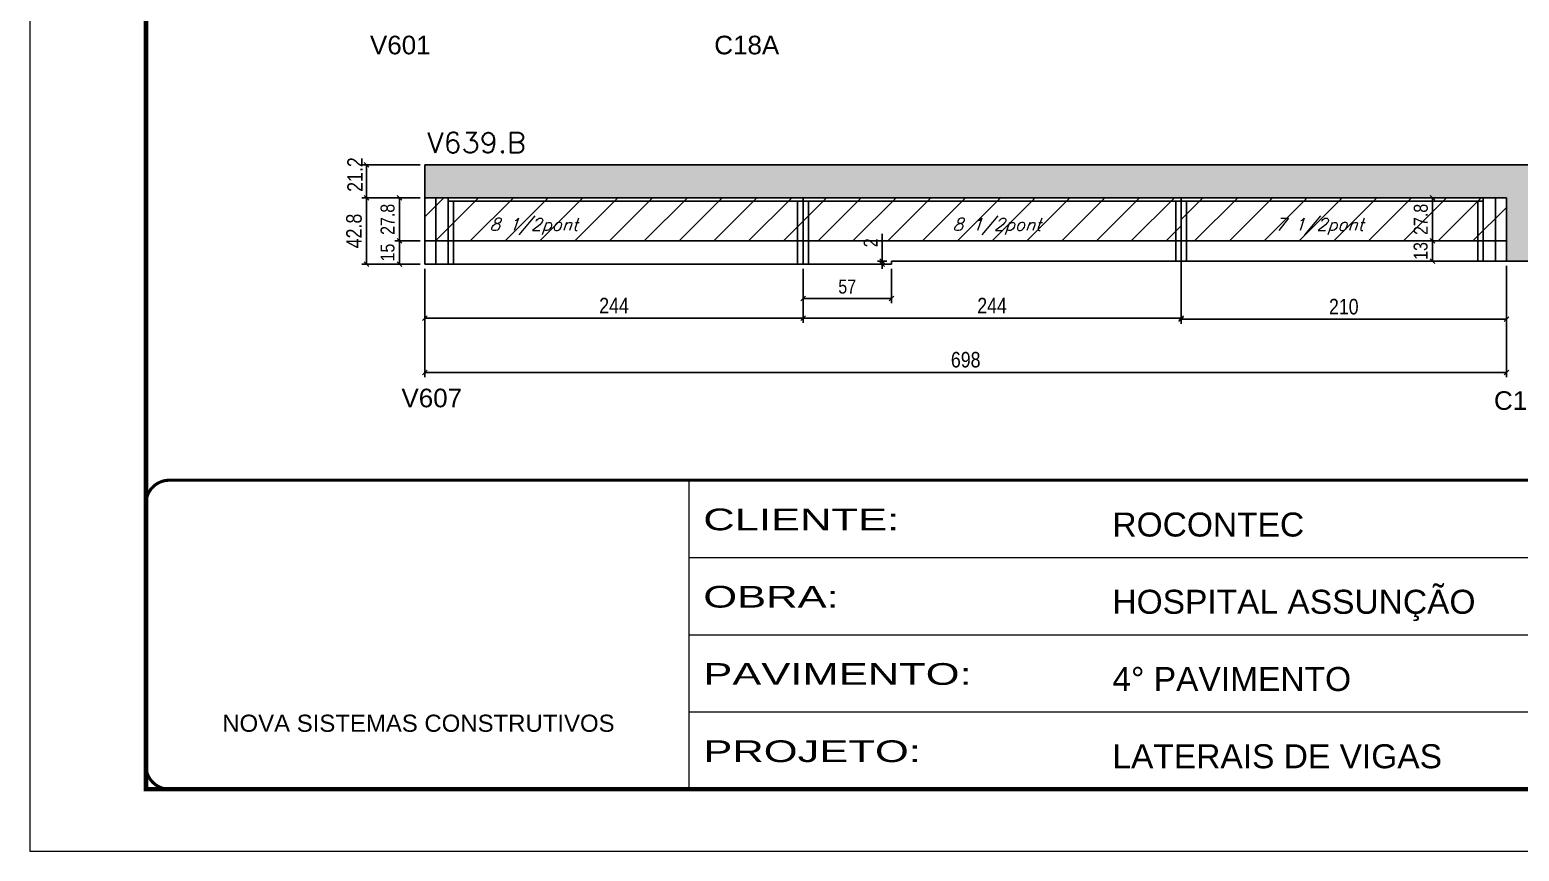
# Model space of a CAD drawing. Extents: x -20960 to -5926, y -2106 to 21915.
# Drawn here: x -10622 to -9661, y 9380 to 9909 of the extents above; entities that cross this region are included whole.
import ezdxf

# ---------------------------------------------------------------- set-up
doc = ezdxf.new("R2010")
doc.units = 0
doc.linetypes.add('CONTINUO', pattern=[0])
doc.linetypes.add('DASHED', pattern=[0.75, 0.5, -0.25])
for name, color, linetype in [('5', 5, 'Continuous'), ('COTA', 241, 'Continuous'), ('Painéis', 200, 'Continuous'), ('Reaproveitamento', 251, 'Continuous'), ('SARR_2.2x7', 40, 'Continuous'), ('SARR_3.5x7', 81, 'Continuous'), ('texto', 7, 'Continuous')]:
    doc.layers.add(name, color=color, linetype=linetype)
for name, color, linetype, lineweight in [('Folhas', 255, 'Continuous', 9), ('SARRAFO DE PRESSAO', 251, 'DASHED', 9), ('Texto Seção', 7, 'Continuous', 15)]:
    doc.layers.add(name, color=color, linetype=linetype, lineweight=lineweight)
doc.styles.add('ARIAL', font='arial.ttf')
doc.styles.add('COTA TECNICA', font='techl___.ttf', dxfattribs={"height": 10})
doc.styles.add('COTA TECNICA-50', font='techl___.ttf', dxfattribs={"height": 9})
doc.styles.add('REGUA-120', font='ROMANS.shx', dxfattribs={"height": 15})
doc.styles.add('Romans', font='romans.shx')
doc.styles.get("Standard").update_dxf_attribs({"font": 'arial.ttf'})
doc.styles.add('Tecnologia', font='')
doc.styles.get('Tecnologia').set_extended_font_data('Forgotten Futurist')
doc.dimstyles.new('COTA PAINEL-50', dxfattribs={"dimtxt": 9, "dimasz": 3, "dimexe": 3, "dimexo": 3, "dimgap": 3, "dimtad": 1, "dimdec": 1, "dimzin": 12, "dimdsep": 46, "dimtxsty": 'COTA TECNICA-50', "dimblk1": 'OBLIQUE', "dimblk2": 'OBLIQUE', "dimsah": 1, "dimcen": 0.9, "dimclrd": 4, "dimclre": 4, "dimclrt": 240, "dimadec": 1, "dimazin": 3, "dimtfac": 1, "dimtdec": 1, "dimtmove": 0, "dimatfit": 3, "dimfxl": 1, "dimtolj": 1, "dimtzin": 12, "dimarcsym": 0})
doc.dimstyles.new('PAINEL', dxfattribs={"dimtxt": 10, "dimasz": 3, "dimexe": 3, "dimexo": 3, "dimgap": 3, "dimtad": 1, "dimdec": 1, "dimzin": 12, "dimdsep": 46, "dimtxsty": 'COTA TECNICA', "dimblk1": 'OBLIQUE', "dimblk2": 'OBLIQUE', "dimsah": 1, "dimcen": 0.9, "dimclrd": 4, "dimclre": 4, "dimclrt": 240, "dimadec": 1, "dimazin": 3, "dimtfac": 1, "dimtdec": 1, "dimtmove": 0, "dimatfit": 3, "dimfxl": 1, "dimtolj": 1, "dimtzin": 12, "dimarcsym": 0})
pattern_1 = [(45, (-9.5, -4594.3), (-11.22532, 11.22532), [])]

# ---------------------------------------------------------------- blocks, each defined once
blk = doc.blocks.new('9999999999')
at = {"color": 30, "linetype": 'CONTINUO'}
for p, q in [((98564.56, 34230.21), (98564.56, 34429.45)), ((98564.56, 34379.64), (99583.98, 34379.64)), ((98564.56, 34329.83), (99487.98, 34329.83)), ((98564.56, 34280.02), (99487.98, 34280.02))]:
    blk.add_line(p, q, dxfattribs=at)
at = {"color": 30, "linetype": 'CONTINUO', "const_width": 2}
blk.add_lwpolyline([(99583.98, 34230.21), (99583.98, 34414.45, 0.414214), (99568.98, 34429.45), (98228.98, 34429.45, 0.414214), (98213.98, 34414.45), (98213.98, 34245.21, 0.414214), (98228.98, 34230.21), (99583.98, 34230.21)], format="xyb", dxfattribs=at)
at = {"layer": 'Folhas'}
blk.add_lwpolyline([(98138.98, 34190.21), (99623.98, 34190.21), (99623.98, 35240.21), (98138.98, 35240.21)], close=True, dxfattribs=at)
at = {"layer": 'Folhas', "color": 30, "const_width": 3}
blk.add_lwpolyline([(98213.98, 34230.21), (99583.98, 34230.21), (99583.98, 35200.21), (98213.98, 35200.21)], close=True, dxfattribs=at)
at = {"color": 7, "linetype": 'Continuous', "ltscale": 5, "style": 'ARIAL'}
for s, height, p in [('ROCONTEC', 15.483, (98837.68, 34393.13)), ('HOSPITAL ASSUNÇÃO', 15.4829, (98837.68, 34343.32)), ('4° PAVIMENTO', 15.4829, (98837.68, 34293.51)), ('NOVA SISTEMAS CONSTRUTIVOS', 11.0592, (98263.19, 34267.21)), ('LATERAIS DE VIGAS', 15.4829, (98837.68, 34243.7))]:
    blk.add_text(s, height=height, dxfattribs=at).set_placement(p)
at = {"layer": 'Folhas', "color": 7, "style": 'Tecnologia', "width": 1.5}
for s, p in [('CLIENTE:', (98573.65, 34397.17)), ('OBRA:', (98573.65, 34347.31)), ('PAVIMENTO:', (98573.65, 34297.5)), ('PROJETO:', (98573.65, 34247.69))]:
    blk.add_text(s, height=14, dxfattribs=at).set_placement(p)
blk = doc.blocks.new('_Oblique')
at = {"color": 0, "linetype": 'ByBlock', "lineweight": -2}
blk.add_line((-0.5, -0.5), (0.5, 0.5), dxfattribs=at)
blk = doc.blocks.new('*D1517')
at = {"layer": 'COTA', "color": 4, "lineweight": -2, "ltscale": 25, "transparency": 16777216}
for p, q in [((-10366.96, 9755.22), (-10366.96, 9720.46)), ((-10122.96, 9755.22), (-10122.96, 9720.46)), ((-10366.96, 9723.46), (-10122.96, 9723.46))]:
    blk.add_line(p, q, dxfattribs=at)
at = {"layer": 'Defpoints', "color": 0, "ltscale": 25, "transparency": 16777216}
for p in [(-10366.96, 9758.22), (-10122.96, 9758.22), (-10122.96, 9723.46)]:
    blk.add_point(p, dxfattribs=at)
at = {"layer": 'COTA', "color": 4, "lineweight": -2, "ltscale": 25, "transparency": 16777216, "xscale": 3, "yscale": 3, "zscale": 3, "rotation": 180}
blk.add_blockref('_Oblique', (-10366.96, 9723.46), dxfattribs=at)
at = {"layer": 'COTA', "color": 4, "lineweight": -2, "ltscale": 25, "transparency": 16777216, "xscale": 3, "yscale": 3, "zscale": 3}
blk.add_blockref('_Oblique', (-10122.96, 9723.46), dxfattribs=at)
at = {"layer": 'COTA', "color": 240, "ltscale": 25, "transparency": 16777216, "insert": (-10244.96, 9731.53), "char_height": 10, "attachment_point": 5, "style": 'COTA TECNICA'}
blk.add_mtext('\\A1;244', dxfattribs=at)
blk = doc.blocks.new('*D1518')
at = {"layer": 'COTA', "color": 4, "lineweight": -2, "ltscale": 25, "transparency": 16777216}
for p, q in [((-9878.96, 9770.22), (-9878.96, 9720.46)), ((-10122.96, 9755.22), (-10122.96, 9720.46)), ((-10122.96, 9723.46), (-9878.96, 9723.46))]:
    blk.add_line(p, q, dxfattribs=at)
at = {"layer": 'Defpoints', "color": 0, "ltscale": 25, "transparency": 16777216}
for p in [(-9878.96, 9773.22), (-10122.96, 9758.22), (-9878.96, 9723.46)]:
    blk.add_point(p, dxfattribs=at)
at = {"layer": 'COTA', "color": 4, "lineweight": -2, "ltscale": 25, "transparency": 16777216, "xscale": 3, "yscale": 3, "zscale": 3, "rotation": 180}
blk.add_blockref('_Oblique', (-10122.96, 9723.46), dxfattribs=at)
at = {"layer": 'COTA', "color": 4, "lineweight": -2, "ltscale": 25, "transparency": 16777216, "xscale": 3, "yscale": 3, "zscale": 3}
blk.add_blockref('_Oblique', (-9878.96, 9723.46), dxfattribs=at)
at = {"layer": 'COTA', "color": 240, "ltscale": 25, "transparency": 16777216, "insert": (-10000.96, 9731.53), "char_height": 10, "attachment_point": 5, "style": 'COTA TECNICA'}
blk.add_mtext('\\A1;244', dxfattribs=at)
blk = doc.blocks.new('*D1519')
at = {"layer": 'COTA', "color": 4, "lineweight": -2, "ltscale": 25, "transparency": 16777216}
for p, q in [((-9668.99, 9757.22), (-9668.99, 9685.42)), ((-10366.96, 9755.22), (-10366.96, 9685.42)), ((-9668.99, 9688.42), (-10366.96, 9688.42))]:
    blk.add_line(p, q, dxfattribs=at)
at = {"layer": 'Defpoints', "color": 0, "ltscale": 25, "transparency": 16777216}
for p in [(-10366.96, 9758.22), (-9668.99, 9760.22), (-10366.96, 9688.42)]:
    blk.add_point(p, dxfattribs=at)
at = {"layer": 'COTA', "color": 4, "lineweight": -2, "ltscale": 25, "transparency": 16777216, "xscale": 3, "yscale": 3, "zscale": 3, "rotation": 180}
blk.add_blockref('_Oblique', (-10366.96, 9688.42), dxfattribs=at)
at = {"layer": 'COTA', "color": 4, "lineweight": -2, "ltscale": 25, "transparency": 16777216, "xscale": 3, "yscale": 3, "zscale": 3}
blk.add_blockref('_Oblique', (-9668.99, 9688.42), dxfattribs=at)
at = {"layer": 'COTA', "color": 240, "ltscale": 25, "transparency": 16777216, "insert": (-10017.98, 9696.55), "char_height": 10, "attachment_point": 5, "style": 'COTA TECNICA'}
blk.add_mtext('\\A1;698', dxfattribs=at)
blk = doc.blocks.new('*D1555')
at = {"layer": 'COTA', "color": 4, "lineweight": -2, "ltscale": 25, "transparency": 16777216}
for p, q in [((-9878.96, 9758.02), (-9878.96, 9719.66)), ((-9668.99, 9757.22), (-9668.99, 9719.66)), ((-9878.96, 9722.66), (-9668.99, 9722.66))]:
    blk.add_line(p, q, dxfattribs=at)
at = {"layer": 'Defpoints', "color": 0, "ltscale": 25, "transparency": 16777216}
for p in [(-9878.96, 9761.02), (-9668.99, 9760.22), (-9668.99, 9722.66)]:
    blk.add_point(p, dxfattribs=at)
at = {"layer": 'COTA', "color": 4, "lineweight": -2, "ltscale": 25, "transparency": 16777216, "xscale": 3, "yscale": 3, "zscale": 3, "rotation": 180}
blk.add_blockref('_Oblique', (-9878.96, 9722.66), dxfattribs=at)
at = {"layer": 'COTA', "color": 4, "lineweight": -2, "ltscale": 25, "transparency": 16777216, "xscale": 3, "yscale": 3, "zscale": 3}
blk.add_blockref('_Oblique', (-9668.99, 9722.66), dxfattribs=at)
at = {"layer": 'COTA', "color": 240, "ltscale": 25, "transparency": 16777216, "insert": (-9773.98, 9730.76), "char_height": 10, "attachment_point": 5, "style": 'COTA TECNICA'}
blk.add_mtext('\\A1;210', dxfattribs=at)
blk = doc.blocks.new('*D1567')
at = {"layer": 'COTA', "color": 4, "lineweight": -2, "ltscale": 25, "transparency": 16777216}
for p, q in [((-10369.96, 9801.02), (-10407.62, 9801.02)), ((-10404.62, 9758.22), (-10404.62, 9801.02)), ((-10369.96, 9758.22), (-10407.62, 9758.22))]:
    blk.add_line(p, q, dxfattribs=at)
at = {"layer": 'Defpoints', "color": 0, "ltscale": 25, "transparency": 16777216}
for p in [(-10404.62, 9801.02), (-10366.96, 9801.02), (-10366.96, 9758.22)]:
    blk.add_point(p, dxfattribs=at)
at = {"layer": 'COTA', "color": 4, "lineweight": -2, "ltscale": 25, "transparency": 16777216, "xscale": 3, "yscale": 3, "zscale": 3}
for p, rotation in [((-10404.62, 9801.02), 90), ((-10404.62, 9758.22), 270)]:
    blk.add_blockref('_Oblique', p, dxfattribs=dict(at, rotation=rotation))
at = {"layer": 'COTA', "color": 240, "ltscale": 25, "transparency": 16777216, "insert": (-10412.72, 9779.62), "char_height": 10, "attachment_point": 5, "rotation": 90, "style": 'COTA TECNICA'}
blk.add_mtext('\\A1;42.8', dxfattribs=at)
blk = doc.blocks.new('*D1568')
at = {"layer": 'COTA', "color": 4, "lineweight": -2, "ltscale": 25, "transparency": 16777216}
for p, q in [((-10369.96, 9822.22), (-10407.62, 9822.22)), ((-10404.62, 9801.02), (-10404.62, 9822.22)), ((-10369.96, 9801.02), (-10407.62, 9801.02))]:
    blk.add_line(p, q, dxfattribs=at)
at = {"layer": 'Defpoints', "color": 0, "ltscale": 25, "transparency": 16777216}
for p in [(-10404.62, 9822.22), (-10366.96, 9822.22), (-10366.96, 9801.02)]:
    blk.add_point(p, dxfattribs=at)
at = {"layer": 'COTA', "color": 4, "lineweight": -2, "ltscale": 25, "transparency": 16777216, "xscale": 3, "yscale": 3, "zscale": 3}
for p, rotation in [((-10404.62, 9822.22), 90), ((-10404.62, 9801.02), 270)]:
    blk.add_blockref('_Oblique', p, dxfattribs=dict(at, rotation=rotation))
at = {"layer": 'COTA', "color": 240, "ltscale": 25, "transparency": 16777216, "insert": (-10412.09, 9816), "char_height": 10, "attachment_point": 5, "rotation": 90, "style": 'COTA TECNICA'}
blk.add_mtext('\\A1;21.2', dxfattribs=at)
blk = doc.blocks.new('*D1559')
at = {"layer": 'COTA', "color": 4, "lineweight": -2, "transparency": 16777216}
for p, q in [((-10122.96, 9755.22), (-10122.96, 9733.09)), ((-10065.96, 9755.22), (-10065.96, 9733.09)), ((-10122.96, 9736.09), (-10065.96, 9736.09))]:
    blk.add_line(p, q, dxfattribs=at)
at = {"layer": 'Defpoints', "color": 0, "transparency": 16777216}
for p in [(-10122.96, 9758.22), (-10065.96, 9758.22), (-10065.96, 9736.09)]:
    blk.add_point(p, dxfattribs=at)
at = {"layer": 'COTA', "color": 4, "lineweight": -2, "transparency": 16777216, "xscale": 3, "yscale": 3, "zscale": 3, "rotation": 180}
blk.add_blockref('_Oblique', (-10122.96, 9736.09), dxfattribs=at)
at = {"layer": 'COTA', "color": 4, "lineweight": -2, "transparency": 16777216, "xscale": 3, "yscale": 3, "zscale": 3}
blk.add_blockref('_Oblique', (-10065.96, 9736.09), dxfattribs=at)
at = {"layer": 'COTA', "color": 240, "transparency": 16777216, "insert": (-10094.46, 9743.69), "char_height": 9, "attachment_point": 5, "style": 'COTA TECNICA-50'}
blk.add_mtext('\\A1;57', dxfattribs=at)
blk = doc.blocks.new('*D1560')
at = {"layer": 'COTA', "color": 4, "lineweight": -2, "transparency": 16777216}
for p, q in [((-10071.81, 9760.22), (-10071.81, 9777.72)), ((-10068.96, 9760.22), (-10074.81, 9760.22)), ((-10068.96, 9758.22), (-10074.81, 9758.22)), ((-10071.81, 9758.22), (-10071.81, 9760.22)), ((-10071.81, 9758.22), (-10071.81, 9755.22))]:
    blk.add_line(p, q, dxfattribs=at)
at = {"layer": 'Defpoints', "color": 0, "transparency": 16777216}
for p in [(-10071.81, 9760.22), (-10065.96, 9760.22), (-10065.96, 9758.22)]:
    blk.add_point(p, dxfattribs=at)
at = {"layer": 'COTA', "color": 4, "lineweight": -2, "transparency": 16777216, "xscale": 3, "yscale": 3, "zscale": 3}
for p, rotation in [((-10071.81, 9760.22), 270), ((-10071.81, 9758.22), 90)]:
    blk.add_blockref('_Oblique', p, dxfattribs=dict(at, rotation=rotation))
at = {"layer": 'COTA', "color": 240, "transparency": 16777216, "insert": (-10079.31, 9771.97), "char_height": 9, "attachment_point": 5, "rotation": 90, "style": 'COTA TECNICA-50'}
blk.add_mtext('\\A1;2', dxfattribs=at)
blk = doc.blocks.new('*D1562')
at = {"layer": 'COTA', "color": 4, "lineweight": -2, "transparency": 16777216}
for p, q in [((-10369.96, 9801.02), (-10386.47, 9801.02)), ((-10383.47, 9801.02), (-10383.47, 9773.22)), ((-10369.96, 9773.22), (-10386.47, 9773.22))]:
    blk.add_line(p, q, dxfattribs=at)
at = {"layer": 'Defpoints', "color": 0, "transparency": 16777216}
for p in [(-10366.96, 9801.02), (-10383.47, 9773.22), (-10366.96, 9773.22)]:
    blk.add_point(p, dxfattribs=at)
at = {"layer": 'COTA', "color": 4, "lineweight": -2, "transparency": 16777216, "xscale": 3, "yscale": 3, "zscale": 3}
for p, rotation in [((-10383.47, 9801.02), 90), ((-10383.47, 9773.22), 270)]:
    blk.add_blockref('_Oblique', p, dxfattribs=dict(at, rotation=rotation))
at = {"layer": 'COTA', "color": 240, "transparency": 16777216, "insert": (-10391.05, 9787.12), "char_height": 9, "attachment_point": 5, "rotation": 90, "style": 'COTA TECNICA-50'}
blk.add_mtext('\\A1;27.8', dxfattribs=at)
blk = doc.blocks.new('*D1563')
at = {"layer": 'COTA', "color": 4, "lineweight": -2, "transparency": 16777216}
for p, q in [((-10369.96, 9773.22), (-10386.47, 9773.22)), ((-10383.47, 9773.22), (-10383.47, 9758.22)), ((-10369.96, 9758.22), (-10386.47, 9758.22))]:
    blk.add_line(p, q, dxfattribs=at)
at = {"layer": 'Defpoints', "color": 0, "transparency": 16777216}
for p in [(-10366.96, 9773.22), (-10383.47, 9758.22), (-10366.96, 9758.22)]:
    blk.add_point(p, dxfattribs=at)
at = {"layer": 'COTA', "color": 4, "lineweight": -2, "transparency": 16777216, "xscale": 3, "yscale": 3, "zscale": 3}
for p, rotation in [((-10383.47, 9773.22), 90), ((-10383.47, 9758.22), 270)]:
    blk.add_blockref('_Oblique', p, dxfattribs=dict(at, rotation=rotation))
at = {"layer": 'COTA', "color": 240, "transparency": 16777216, "insert": (-10391.07, 9765.72), "char_height": 9, "attachment_point": 5, "rotation": 90, "style": 'COTA TECNICA-50'}
blk.add_mtext('\\A1;15', dxfattribs=at)
blk = doc.blocks.new('*D1523')
at = {"layer": 'COTA', "color": 4, "lineweight": -2, "transparency": 16777216}
for p, q in [((-9720.17, 9773.22), (-9713.64, 9773.22)), ((-9716.64, 9760.22), (-9716.64, 9773.22)), ((-9720.17, 9760.22), (-9713.64, 9760.22))]:
    blk.add_line(p, q, dxfattribs=at)
at = {"layer": 'Defpoints', "color": 0, "transparency": 16777216}
for p in [(-9723.17, 9773.22), (-9716.64, 9773.22), (-9723.17, 9760.22)]:
    blk.add_point(p, dxfattribs=at)
at = {"layer": 'COTA', "color": 4, "lineweight": -2, "transparency": 16777216, "xscale": 3, "yscale": 3, "zscale": 3}
for p, rotation in [((-9716.64, 9773.22), 90), ((-9716.64, 9760.22), 270)]:
    blk.add_blockref('_Oblique', p, dxfattribs=dict(at, rotation=rotation))
at = {"layer": 'COTA', "color": 240, "transparency": 16777216, "insert": (-9724.34, 9766.72), "char_height": 9, "attachment_point": 5, "rotation": 90, "style": 'COTA TECNICA-50'}
blk.add_mtext('\\A1;13', dxfattribs=at)
blk = doc.blocks.new('*D1566')
at = {"layer": 'COTA', "color": 4, "lineweight": -2, "transparency": 16777216}
for p, q in [((-9721.02, 9801.02), (-9713.64, 9801.02)), ((-9716.64, 9773.22), (-9716.64, 9801.02)), ((-9720.17, 9773.22), (-9713.64, 9773.22))]:
    blk.add_line(p, q, dxfattribs=at)
at = {"layer": 'Defpoints', "color": 0, "transparency": 16777216}
for p in [(-9724.02, 9801.02), (-9716.64, 9801.02), (-9723.17, 9773.22)]:
    blk.add_point(p, dxfattribs=at)
at = {"layer": 'COTA', "color": 4, "lineweight": -2, "transparency": 16777216, "xscale": 3, "yscale": 3, "zscale": 3}
for p, rotation in [((-9716.64, 9801.02), 90), ((-9716.64, 9773.22), 270)]:
    blk.add_blockref('_Oblique', p, dxfattribs=dict(at, rotation=rotation))
at = {"layer": 'COTA', "color": 240, "transparency": 16777216, "insert": (-9724.23, 9787.12), "char_height": 9, "attachment_point": 5, "rotation": 90, "style": 'COTA TECNICA-50'}
blk.add_mtext('\\A1;27.8', dxfattribs=at)

msp = doc.modelspace()

# ---------------------------------------------------------------- hatches: boundary and pattern name
at = {"layer": 'COTA', "linetype": 'ByBlock'}
h = msp.add_hatch(dxfattribs=at)
h.set_pattern_fill('AR-CONC', color=256, scale=0.03)
h.set_pattern_definition([(50, (-9.5, -4594.3004), (5.4655401, -0.4781726), [0.5715, -6.2865]), (355, (-9.5, -4594.3004), (-1.0573026, 5.7317054), [0.4572, -5.0292175]), (100.451445, (-9.0445, -4594.3403), (4.4082374, 5.2535326), [0.4857003, -5.3427073]), (46.1842, (-9.5, -4592.7764), (8.1323712, -1.2612698), [0.85725, -9.42975]), (96.63556, (-8.822, -4592.8815), (7.122124, 7.4227837), [0.7285507, -8.0140682]), (351.18415, (-9.5, -4592.7764), (7.122124, 7.4227837), [0.685799, -7.543792]), (21, (-8.738, -4593.1574), (4.5484317, -3.067956), [0.5715, -6.2865]), (326, (-8.738, -4593.1574), (1.8540609, 5.525639), [0.4572, -5.0292]), (71.451445, (-8.359, -4593.413), (6.4024926, 2.457683), [0.4857003, -5.3426981]), (37.5, (-9.5, -4594.3004), (0.0926581, 2.53665117), [0, -4.96824, 0, -5.1054, 0, -5.04825]), (7.5, (-9.5, -4594.3004), (2.00458988, 3.00541724), [0, -2.91084, 0, -4.85394, 0, -1.92405]), (327.5, (-11.1993, -4594.3004), (4.06771786, -0.17186232), [0, -1.905, 0, -5.9436, 0, -7.8867]), (317.5, (-11.9613, -4594.3004), (4.44387544, 0.7627947), [0, -2.4765, 0, -3.94716, 0, -5.6007])])
h.paths.add_polyline_path([(-9668.99, 9801.02), (-9668.99, 9760.22), (-9643.92, 9760.22), (-9643.92, 9809.02), (-9414.92, 9809.02), (-9414.92, 9822.22), (-10366.96, 9822.22), (-10366.96, 9801.02)])
at = {"layer": 'Reaproveitamento'}
h = msp.add_hatch(dxfattribs=at)
h.set_pattern_fill('ANSI31', color=256, scale=5)
h.set_pattern_definition(pattern_1)
h.paths.add_polyline_path([(-10122.96, 9773.22), (-10122.96, 9801.02), (-10366.96, 9801.02), (-10366.96, 9773.22)])
h = msp.add_hatch(dxfattribs=at)
h.set_pattern_fill('ANSI31', color=256, scale=5)
h.set_pattern_definition(pattern_1)
h.paths.add_polyline_path([(-10122.96, 9801.02), (-10122.96, 9773.22), (-9878.96, 9773.22), (-9878.96, 9801.02)])
h = msp.add_hatch(dxfattribs=at)
h.set_pattern_fill('ANSI31', color=256, scale=5)
h.set_pattern_definition([(45, (-13.5, -4594.3), (-11.22532, 11.22532), [])])
h.paths.add_polyline_path([(-9668.99, 9773.22), (-9668.99, 9801.02), (-9878.96, 9801.02), (-9878.96, 9773.22)])

# ---------------------------------------------------------------- linework, layer by layer
at = {"layer": 'COTA', "linetype": 'ByBlock'}
for p, q in [((-9414.92, 9822.22), (-10366.96, 9822.22)), ((-10366.96, 9801.02), (-10366.96, 9822.22)), ((-9668.99, 9760.22), (-9643.92, 9760.22))]:
    msp.add_line(p, q, dxfattribs=at)
at = {"layer": 'Painéis'}
for p, q in [((-10366.96, 9801.02), (-9668.99, 9801.02)), ((-10366.96, 9773.22), (-9668.99, 9773.22)), ((-10065.96, 9758.22), (-10366.96, 9758.22)), ((-9668.99, 9760.22), (-10065.96, 9760.22)), ((-10065.96, 9758.22), (-10065.96, 9760.22))]:
    msp.add_line(p, q, dxfattribs=at)
at = {"layer": 'Painéis', "ltscale": 25}
for p, q in [((-10366.96, 9758.22), (-10366.96, 9801.02)), ((-10122.96, 9758.22), (-10122.96, 9801.02)), ((-9878.96, 9761.02), (-9878.96, 9801.02)), ((-9668.99, 9760.22), (-9668.99, 9801.02))]:
    msp.add_line(p, q, dxfattribs=at)
at = {"layer": 'SARR_2.2x7', "linetype": 'Continuous'}
for p, q in [((-10359.96, 9773.22), (-10359.96, 9801.02)), ((-10351.96, 9798.82), (-10122.96, 9798.82)), ((-10122.96, 9798.82), (-9878.96, 9798.82)), ((-9878.96, 9798.82), (-9683.99, 9798.82)), ((-9675.99, 9760.22), (-9675.99, 9801.02)), ((-10359.96, 9758.22), (-10359.96, 9773.22))]:
    msp.add_line(p, q, dxfattribs=at)
at = {"layer": 'SARR_3.5x7'}
for p, q in [((-10351.96, 9758.22), (-10351.96, 9801.02)), ((-10348.46, 9758.22), (-10348.46, 9798.82)), ((-10126.46, 9798.82), (-10126.46, 9758.22)), ((-10122.96, 9798.82), (-10122.96, 9758.22)), ((-10119.44, 9798.82), (-10119.44, 9758.22)), ((-9882.46, 9798.82), (-9882.46, 9760.22)), ((-9878.96, 9798.82), (-9878.96, 9760.22)), ((-9875.44, 9798.82), (-9875.44, 9760.22)), ((-9687.49, 9760.22), (-9687.49, 9798.82)), ((-9683.99, 9760.22), (-9683.99, 9801.02)), ((-10351.96, 9758.22), (-10348.46, 9758.22)), ((-10126.46, 9758.22), (-10119.44, 9758.22)), ((-9882.46, 9760.22), (-9875.44, 9760.22)), ((-9687.49, 9760.22), (-9683.99, 9760.22))]:
    msp.add_line(p, q, dxfattribs=at)

# ---------------------------------------------------------------- block references
at = {"layer": 'SARRAFO DE PRESSAO', "color": 6, "linetype": 'ByBlock'}
msp.add_blockref('9999999999', (-108760.98, -24810.57), dxfattribs=at)

# ---------------------------------------------------------------- texts
at = {"layer": '5', "linetype": 'Continuous'}
for s, p in [('V601', (-10402.46, 9893.55)), ('C18A', (-10180.24, 9893.55)), ('V607', (-10382.15, 9665.92)), ('C18A', (-9677.04, 9664.27))]:
    msp.add_text(s, height=12, rotation=0.00004, dxfattribs=at).set_placement(p)
at = {"layer": 'texto', "color": 2, "char_height": 8, "attachment_point": 5, "style": 'Romans'}
for s, insert in [('{\\Q19;\\C256;8 1/2pont}', (-10296.78, 9782.5)), ('{\\Q19;\\C256;8 1/2pont}', (-9997.89, 9782.5)), ('{\\Q19;\\C256;7 1/2pont}', (-9789.71, 9782.5))]:
    msp.add_mtext(s, dxfattribs=dict(at, insert=insert))
at = {"layer": 'Texto Seção', "style": 'REGUA-120', "width": 1.05}
msp.add_text('V639.B', height=13, dxfattribs=at).set_placement((-10365.55, 9830.1))

# ---------------------------------------------------------------- dimensions: what is measured, and where the dimension line sits
at = {"layer": 'COTA', "ltscale": 25}
dim = msp.add_linear_dim(base=(-10404.62, 9822.22), p1=(-10366.96, 9801.02), p2=(-10366.96, 9822.22), angle=90, dimstyle='PAINEL', override={"dimtmove": 1}, dxfattribs=at)
dim.commit()
dim.dimension.update_dxf_attribs({"geometry": '*D1568', "text_midpoint": (-10404.04, 9816), "dimtype": 160})
dim = msp.add_linear_dim(base=(-10404.62, 9801.02), p1=(-10366.96, 9758.22), p2=(-10366.96, 9801.02), angle=90, dimstyle='PAINEL', dxfattribs=at)
dim.commit()
dim.dimension.update_dxf_attribs({"geometry": '*D1567', "text_midpoint": (-10404.62, 9779.62), "dimtype": 160})
at = {"layer": 'COTA'}
for base, p1, p2, picture, middle in [((-10383.47, 9773.22), (-10366.96, 9801.02), (-10366.96, 9773.22), '*D1562', (-10383.47, 9787.12)), ((-9716.64, 9773.22), (-9723.17, 9760.22), (-9723.17, 9773.22), '*D1523', (-9716.64, 9766.72))]:
    dim = msp.add_linear_dim(base=base, p1=p1, p2=p2, angle=90, dimstyle='COTA PAINEL-50', dxfattribs=at)
    dim.commit()
    dim.dimension.update_dxf_attribs({"geometry": picture, "text_midpoint": middle, "dimtype": 160})
dim = msp.add_linear_dim(base=(-9716.64, 9801.02), p1=(-9723.17, 9773.22), p2=(-9724.02, 9801.02), angle=90, dimstyle='COTA PAINEL-50', override={"dimtmove": 1}, dxfattribs=at)
dim.commit()
dim.dimension.update_dxf_attribs({"geometry": '*D1566', "text_midpoint": (-9716.64, 9787.12), "dimtype": 160})
dim = msp.add_linear_dim(base=(-10071.81, 9760.22), p1=(-10065.96, 9758.22), p2=(-10065.96, 9760.22), angle=90, dimstyle='COTA PAINEL-50', dxfattribs=at)
dim.commit()
dim.dimension.update_dxf_attribs({"geometry": '*D1560', "text_midpoint": (-10079.31, 9771.97)})
dim = msp.add_linear_dim(base=(-10383.47, 9758.22), p1=(-10366.96, 9773.22), p2=(-10366.96, 9758.22), angle=90, dimstyle='COTA PAINEL-50', override={"dimtmove": 1}, dxfattribs=at)
dim.commit()
dim.dimension.update_dxf_attribs({"geometry": '*D1563', "text_midpoint": (-10391.07, 9765.72)})
at = {"layer": 'COTA', "ltscale": 25}
for base, p1, p2, picture, middle in [((-9878.96, 9723.46), (-10122.96, 9758.22), (-9878.96, 9773.22), '*D1518', (-10000.96, 9731.53)), ((-10366.96, 9688.42), (-9668.99, 9760.22), (-10366.96, 9758.22), '*D1519', (-10017.98, 9696.55)), ((-9668.99, 9722.66), (-9878.96, 9761.02), (-9668.99, 9760.22), '*D1555', (-9773.98, 9730.76))]:
    dim = msp.add_linear_dim(base=base, p1=p1, p2=p2, dimstyle='PAINEL', dxfattribs=at)
    dim.commit()
    dim.dimension.update_dxf_attribs({"geometry": picture, "text_midpoint": middle})
dim = msp.add_linear_dim(base=(-10122.96, 9723.46), p1=(-10366.96, 9758.22), p2=(-10122.96, 9758.22), dimstyle='PAINEL', dxfattribs=at)
dim.commit()
dim.dimension.update_dxf_attribs({"geometry": '*D1517', "text_midpoint": (-10244.96, 9723.46), "dimtype": 160})
at = {"layer": 'COTA'}
dim = msp.add_linear_dim(base=(-10065.96, 9736.09), p1=(-10122.96, 9758.22), p2=(-10065.96, 9758.22), dimstyle='COTA PAINEL-50', dxfattribs=at)
dim.commit()
dim.dimension.update_dxf_attribs({"geometry": '*D1559', "text_midpoint": (-10094.46, 9743.69)})

doc.saveas('drawing.dxf')
